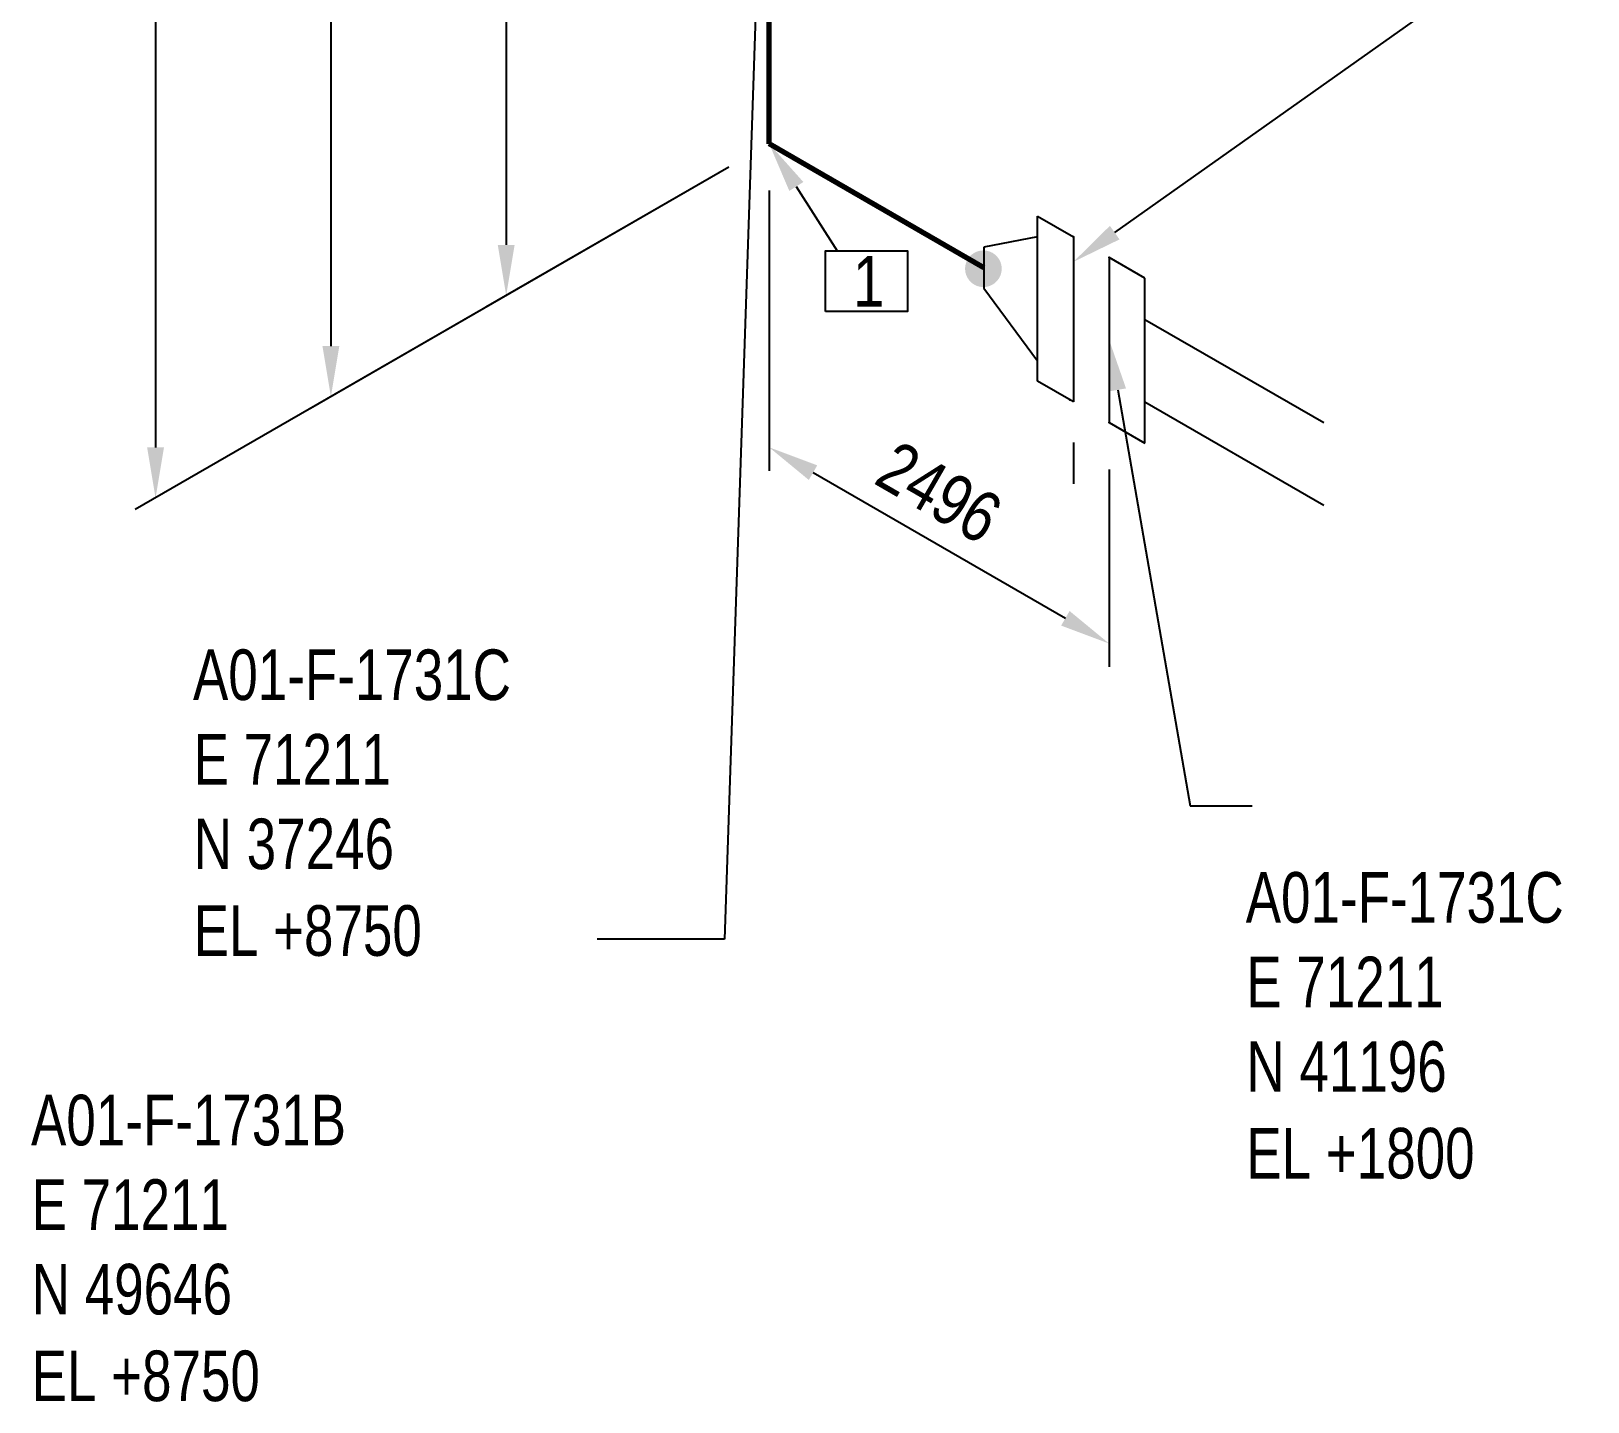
# Model space of a CAD drawing. Header units: millimetres. Extents: x 0 to 594, y 0 to 420.
# Drawn here: x 162.8 to 239.7, y 142.1 to 209.9 of the extents above; entities that cross this region are included whole.
import ezdxf
from ezdxf import colors
from ezdxf.entities.mleader import LeaderData, LeaderLine
from ezdxf.enums import TextEntityAlignment as Align
from ezdxf.math import Vec2, Vec3

# ---------------------------------------------------------------- set-up
doc = ezdxf.new("R2010")
doc.units = ezdxf.units.MM
doc.header["$LTSCALE"] = 0.25
doc.linetypes.add('DASHED2', pattern=[9.525, 6.35, -3.175])
for name, color, linetype in [('밸브', 4, 'Continuous'), ('연속', 7, 'DASHED2'), ('용접', 1, 'Continuous'), ('주석', 7, 'Continuous'), ('치수', 1, 'Continuous')]:
    doc.layers.add(name, color=color, linetype=linetype)
doc.layers.add('파이프', color=3, linetype='Continuous', lineweight=70)
doc.styles.add('AdskIsoAnnotation', font='arial.ttf', dxfattribs={"width": 0.8, "height": 1})
doc.styles.add('AdskIsoMetric', font='arial.ttf', dxfattribs={"width": 0.8, "height": 2.5})
doc.styles.add('AdskIsoMetric-30', font='arial.ttf', dxfattribs={"width": 0.8, "height": 2.5})
doc.styles.add('MtXpl_', font='')
doc.styles.get("Standard").update_dxf_attribs({"font": 'arial.ttf'})
doc.styles.get('MtXpl_').set_extended_font_data('Gulim')
doc.dimstyles.new('AdskIsoMetric', dxfattribs={"dimtxt": 2.5, "dimasz": 2.5, "dimexe": 1, "dimexo": 2, "dimgap": 0.8, "dimtad": 1, "dimdec": 0, "dimrnd": 1, "dimzin": 0, "dimdsep": 46, "dimtxsty": 'AdskIsoMetric', "dimcen": 0, "dimclrt": 7, "dimadec": 0, "dimazin": 0, "dimtfac": 1, "dimtdec": 0, "dimtmove": 1, "dimatfit": 3, "dimfxl": 0, "dimfrac": 2, "dimtolj": 1, "dimtzin": 0, "dimarcsym": 0})

# ---------------------------------------------------------------- blocks, each defined once
blk = doc.blocks.new('끝 장비-1-IsoRight')
at = {"color": 0, "linetype": 'ByBlock', "lineweight": -2, "extrusion": (0.707107, 0.408248, -0.57735)}
for p, q in [((-0.0884, 0.1531), (-0.5303, 0.4082)), ((0, 0.2041), (-0.0884, 0.2552)), ((-0.0884, 0.2552), (-0.0884, -0.1531)), ((-0.0884, -0.051), (-0.5303, 0.2041)), ((0, -0.2041), (0, 0.2041)), ((-0.0884, -0.1531), (0, -0.2041))]:
    blk.add_line(p, q, dxfattribs=at)
blk = doc.blocks.new('개스킷-1-IsoRight')
at = {"color": 0, "linetype": 'ByBlock', "lineweight": -2, "extrusion": (1, 0, 0)}
for p in [(-0.0442, 0.2296), (0.0442, 0.1786), (-0.0529, -0.1736), (0.0442, -0.2296)]:
    blk.add_point(p, dxfattribs=at)
blk = doc.blocks.new('플랜지WN-1-IsoRight')
at = {"color": 0, "linetype": 'ByBlock', "lineweight": -2, "extrusion": (0.707107, 0.408248, -0.57735)}
for p, q in [((0.0221, 0.1914), (0.1105, 0.1403)), ((0.0221, -0.2169), (0.0221, 0.1914)), ((0.0221, 0.1403), (-0.1105, 0.1148)), ((0.1105, 0.1403), (0.1105, -0.2679)), ((-0.1105, 0.1148), (-0.1105, 0.0128)), ((-0.1105, 0.0128), (0.0221, -0.1659)), ((0.1105, -0.2679), (0.0221, -0.2169))]:
    blk.add_line(p, q, dxfattribs=at)
blk = doc.blocks.new('*D40')
at = {"layer": 'Defpoints', "color": 0}
for p in [(199.212, 204.292), (216.005, 190.513), (216.005, 179.596)]:
    blk.add_point(p, dxfattribs=at)
at = {"layer": '치수', "color": 0, "lineweight": -2}
for p, q in [((199.212, 201.982), (199.212, 188.137)), ((201.377, 188.042), (213.84, 180.846)), ((216.005, 188.204), (216.005, 178.441))]:
    blk.add_line(p, q, dxfattribs=at)
at = {"layer": '치수', "color": 0}
for points in [[(201.585, 188.403), (201.168, 187.681), (199.212, 189.292)], [(214.049, 181.207), (213.632, 180.485), (216.005, 179.596)]]:
    blk.add_solid(points, dxfattribs=at)
at = {"layer": '치수', "color": 7, "insert": (207.608, 187.061), "char_height": 2.5, "attachment_point": 5, "rotation": 330, "style": 'AdskIsoMetric-30'}
blk.add_mtext('\\A1;2496', dxfattribs=at)
blk = doc.blocks.new('개스킷 해치 표식-1-IsoRight')
at = {"linetype": 'ByBlock', "lineweight": -2, "extrusion": (0.707107, 0.408248, -0.57735)}
blk.add_line((0, 0), (0, 0.1021), dxfattribs=at)
blk = doc.blocks.new('*D41')
at = {"layer": 'Defpoints', "color": 0}
for p in [(199.212, 286.808), (199.212, 204.292), (177.561, 191.792)]:
    blk.add_point(p, dxfattribs=at)
at = {"layer": '치수', "color": 0, "lineweight": -2}
for p, q in [((197.212, 285.653), (186.654, 279.558)), ((185.788, 279.058), (176.561, 273.731)), ((177.561, 271.808), (177.561, 194.292)), ((197.212, 203.137), (176.561, 191.214))]:
    blk.add_line(p, q, dxfattribs=at)
at = {"layer": '치수', "color": 0}
for points in [[(177.144, 271.808), (177.978, 271.808), (177.561, 274.308)], [(177.144, 194.292), (177.978, 194.292), (177.561, 191.792)]]:
    blk.add_solid(points, dxfattribs=at)
at = {"layer": '치수', "color": 7, "insert": (175.295, 231.741), "char_height": 2.5, "attachment_point": 5, "rotation": 90, "style": 'AdskIsoMetric-30'}
blk.add_mtext('\\A1;10057', dxfattribs=at)
blk = doc.blocks.new('*D44')
at = {"layer": 'Defpoints', "color": 0}
for p in [(195.676, 239.426), (199.212, 204.292), (186.221, 196.792)]:
    blk.add_point(p, dxfattribs=at)
at = {"layer": '치수', "color": 0, "lineweight": -2}
for p, q in [((193.676, 238.272), (185.221, 233.39)), ((186.221, 231.467), (186.221, 199.292)), ((197.212, 203.137), (185.221, 196.214))]:
    blk.add_line(p, q, dxfattribs=at)
at = {"layer": '치수', "color": 0}
for points in [[(185.805, 231.467), (186.638, 231.467), (186.221, 233.967)], [(185.805, 199.292), (186.638, 199.292), (186.221, 196.792)]]:
    blk.add_solid(points, dxfattribs=at)
at = {"layer": '치수', "color": 7, "insert": (183.955, 214.071), "char_height": 2.5, "attachment_point": 5, "rotation": 90, "style": 'AdskIsoMetric-30'}
blk.add_mtext('\\A1;3055', dxfattribs=at)
blk = doc.blocks.new('*D45')
at = {"layer": 'Defpoints', "color": 0}
for p in [(199.212, 306.633), (199.212, 204.292), (168.901, 186.792)]:
    blk.add_point(p, dxfattribs=at)
at = {"layer": '치수', "color": 0, "lineweight": -2}
for p, q in [((197.212, 305.479), (167.901, 288.556)), ((168.901, 286.633), (168.901, 189.292)), ((197.212, 203.137), (167.901, 186.214))]:
    blk.add_line(p, q, dxfattribs=at)
at = {"layer": '치수', "color": 0}
for points in [[(168.484, 286.633), (169.317, 286.633), (168.901, 289.133)], [(168.484, 189.292), (169.317, 189.292), (168.901, 186.792)]]:
    blk.add_solid(points, dxfattribs=at)
at = {"layer": '치수', "color": 7, "insert": (166.634, 236.654), "char_height": 2.5, "attachment_point": 5, "rotation": 90, "style": 'AdskIsoMetric-30'}
blk.add_mtext('\\A1;11650', dxfattribs=at)
blk = doc.blocks.new('절곡부-2-Iso2DSkew90')
at = {"color": 0, "linetype": 'ByBlock', "lineweight": -2, "extrusion": (0.707107, 0.408248, -0.57735)}
for p, q in [((0, 0), (0, 12.247)), ((0, 0), (0, 0)), ((10.607, -6.124), (0, 0))]:
    blk.add_line(p, q, dxfattribs=at)
blk = doc.blocks.new('Buttweld')
at = {"lineweight": -2}
blk.add_hatch(color=0, dxfattribs=at).paths.add_polyline_path([(0.044, -0.0026), (0.0433, 0.0053), (0.0413, 0.0129), (0.0379, 0.02), (0.0334, 0.0265), (0.0278, 0.0321), (0.0214, 0.0366), (0.0142, 0.0399), (0.0066, 0.042), (-0.0013, 0.0427), (-0.0091, 0.042), (-0.0168, 0.0399), (-0.0239, 0.0366), (-0.0304, 0.0321), (-0.036, 0.0265), (-0.0405, 0.02), (-0.0438, 0.0129), (-0.0459, 0.0053), (-0.0466, -0.0026), (-0.0459, -0.0105), (-0.0438, -0.0181), (-0.0405, -0.0252), (-0.036, -0.0317), (-0.0304, -0.0373), (-0.0239, -0.0418), (-0.0168, -0.0452), (-0.0091, -0.0472), (-0.0013, -0.0479), (0.0066, -0.0472), (0.0142, -0.0452), (0.0214, -0.0418), (0.0278, -0.0373), (0.0334, -0.0317), (0.0379, -0.0252), (0.0413, -0.0181), (0.0433, -0.0105)], is_closed=False, flags=0)
blk = doc.blocks.new('AnnoRect')
at = {"color": 0, "linetype": 'ByBlock', "lineweight": -2}
blk.add_wipeout([(-0.81, -0.6), (-0.81, 0.6), (0.81, 0.6), (0.81, -0.6)], dxfattribs=at)
blk.add_lwpolyline([(-0.81, -0.6), (-0.81, 0.6), (0.81, 0.6), (0.81, -0.6)], close=True, dxfattribs=at)
at = {"color": 0, "linetype": 'ByBlock', "lineweight": -2, "style": 'AdskIsoAnnotation', "width": 0.8}
blk.add_attdef('XX', text='', height=1, dxfattribs=at).set_placement((0, 0), align=Align.MIDDLE_CENTER)

msp = doc.modelspace()

# ---------------------------------------------------------------- block references
at = {"layer": '밸브', "xscale": 20, "yscale": 20, "zscale": 20}
for name, p, rotation in [('플랜지WN-1-IsoRight', (212.0279, 196.8923), 9.927147546917416e-12), ('개스킷-1-IsoRight', (215.1215, 195.1062), 9.619195788817297e-09)]:
    msp.add_blockref(name, p, dxfattribs=dict(at, rotation=rotation))
at = {"layer": '연속', "xscale": 20, "yscale": 20, "zscale": 20, "rotation": 180.0000000000252}
msp.add_blockref('끝 장비-1-IsoRight', (216.0053, 194.5959), dxfattribs=at)
at = {"layer": '용접', "xscale": 20, "yscale": 20, "zscale": 20}
msp.add_blockref('Buttweld', (209.8182, 198.168), dxfattribs=at)
at = {"layer": '치수', "xscale": 20, "yscale": 20, "zscale": 20, "rotation": 180.0000000000252}
msp.add_blockref('개스킷 해치 표식-1-IsoRight', (214.2376, 189.534), dxfattribs=at)
at = {"layer": '파이프'}
msp.add_blockref('절곡부-2-Iso2DSkew90', (199.2115, 204.2918), dxfattribs=at)

# ---------------------------------------------------------------- texts
at = {"layer": '주석', "style": 'MtXpl_', "width": 0.8}
for s, p in [('A01-F-1731C', (170.7497, 176.8067)), ('E 71211', (170.779, 172.6299)), ('N 37246', (170.7872, 168.453)), ('A01-F-1731C', (222.7497, 165.8067)), ('EL +8750', (170.779, 164.1698)), ('E 71211', (222.779, 161.6299)), ('N 41196', (222.7872, 157.453)), ('A01-F-1731B', (162.7497, 154.8067)), ('EL +1800', (222.779, 153.1698)), ('E 71211', (162.779, 150.6299)), ('N 49646', (162.7872, 146.453)), ('EL +8750', (162.779, 142.1698))]:
    msp.add_text(s, height=2.5, dxfattribs=at).set_placement(p)

# ---------------------------------------------------------------- dimensions: what is measured, and where the dimension line sits
at = {"layer": '치수'}
for base, p1, p2, angle, text, override, picture, middle in [((168.9007, 186.7918), (199.2115, 306.6332), (199.2115, 204.2918), 270, '11650', {"dimtad": 0, "dimlfac": 113.834583, "dimtxsty": 'AdskIsoMetric-30', "dimse1": 0, "dimse2": 0, "dimsd1": 0, "dimsd2": 0, "dimtmove": 1}, '*D45', (166.6344, 236.654)), ((177.5609, 191.7918), (199.2115, 286.8081), (199.2115, 204.2918), 270, '10057', {"dimtad": 0, "dimlfac": 121.882338, "dimtxsty": 'AdskIsoMetric-30', "dimse1": 0, "dimse2": 0, "dimsd1": 0, "dimsd2": 0, "dimtmove": 1}, '*D41', (175.2946, 231.7415)), ((186.2212, 196.7918), (195.676, 239.4262), (199.2115, 204.2918), 270, '3055', {"dimtad": 0, "dimlfac": 86.946238, "dimtxsty": 'AdskIsoMetric-30', "dimse1": 0, "dimse2": 0, "dimsd1": 0, "dimsd2": 0, "dimtmove": 1}, '*D44', (183.9549, 214.0711)), ((216.0053, 179.5959), (199.2115, 204.2918), (216.0053, 190.5134), 330, '2496', {"dimtad": 0, "dimlfac": 116.46162, "dimtxsty": 'AdskIsoMetric-30', "dimse1": 0, "dimse2": 0, "dimsd1": 0, "dimsd2": 0, "dimtmove": 1}, '*D40', (207.6084, 187.0607))]:
    dim = msp.add_linear_dim(base=base, p1=p1, p2=p2, angle=angle, text=text, dimstyle='AdskIsoMetric', override=override, dxfattribs=at)
    dim.commit()
    dim.dimension.update_dxf_attribs({"geometry": picture, "text_midpoint": middle, "dimtype": 160})

# ---------------------------------------------------------------- leaders
at = {"layer": '주석'}
ml = msp.add_multileader_mtext('Standard', dxfattribs=at)
ml.set_content('')
ml.set_leader_properties()
ml.build(insert=Vec2(0, 0))
ml.multileader.update_dxf_attribs({"dogleg_length": 6.2901, "arrow_head_size": 2.5})
ctx = ml.context
ctx.base_point, ctx.arrow_head_size = Vec3(190.7099, 165), 2.5
notes = []
notes.append((ctx, [(0, (1, 1, 0), (197, 165), (-1, 0), 6.2901, [(0, [(199.2115, 230.6903)], 0, [])])]))
ctx.mtext, ml.multileader.dxf.content_type = None, 0
ml = msp.add_multileader_mtext('Standard', dxfattribs=at)
ml.set_content('')
ml.set_leader_properties()
ml.build(insert=Vec2(0, 0))
ml.multileader.update_dxf_attribs({"dogleg_length": 0, "arrow_head_size": 2.5})
ctx = ml.context
ctx.base_point, ctx.arrow_head_size = Vec3(239.6501, 216.4478), 2.5
notes.append((ctx, [(0, (1, 1, 0), (239.6501, 216.4478), (-1, 0), 0, [(0, [(214.2376, 198.4566)], 0, [])])]))
ctx.mtext, ml.multileader.dxf.content_type = None, 0
ml = msp.add_multileader_mtext('Standard', dxfattribs=at)
ml.set_content('')
ml.set_leader_properties()
ml.build(insert=Vec2(0, 0))
ml.multileader.update_dxf_attribs({"dogleg_length": 0, "arrow_head_size": 2.5})
ctx = ml.context
ctx.base_point, ctx.arrow_head_size = Vec3(202.5715, 199), 2.5
notes.append((ctx, [(0, (1, 1, 0), (202.5715, 199), (-1, 0), 0, [(0, [(199.2115, 204.2918)], 0, [])])]))
ctx.mtext, ml.multileader.dxf.content_type = None, 0
ml = msp.add_multileader_mtext('Standard', dxfattribs=at)
ml.set_content('')
ml.set_leader_properties()
ml.build(insert=Vec2(0, 0))
ml.multileader.update_dxf_attribs({"dogleg_length": 3.0619, "arrow_head_size": 2.5})
ctx = ml.context
ctx.base_point, ctx.arrow_head_size = Vec3(216.9381, 171.5866), 2.5
notes.append((ctx, [(0, (1, 1, 0), (220, 171.5866), (1, 0), 3.0619, [(0, [(216.0053, 194.5959)], 0, [])])]))
ctx.mtext, ml.multileader.dxf.content_type = None, 0
for ctx, leaders in notes:
    for number, flags, end, landing, length, lines in leaders:
        leader = LeaderData()
        leader.index, (leader.has_last_leader_line, leader.has_dogleg_vector, leader.attachment_direction) = number, flags
        leader.last_leader_point, leader.dogleg_vector, leader.dogleg_length = Vec3(end), Vec3(landing), length
        for number, points, colour, breaks in lines:
            line = LeaderLine()
            line.index, line.vertices, line.color, line.breaks = number, Vec3.list(points), colors.encode_raw_color(colour), breaks
            leader.lines.append(line)
        ctx.leaders.append(leader)

# ---------------------------------------------------------------- next in the draw order: block references
ref = msp.add_blockref('AnnoRect', (204.0238, 197.5), dxfattribs=dict(at, xscale=2.5, yscale=2.5, zscale=2.5))
ref.add_attrib('XX_001', '1', (203.3512, 196.2449), dxfattribs={"layer": '0', "color": 0, "linetype": 'ByBlock', "lineweight": -2, "height": 2.5, "style": 'AdskIsoAnnotation', "width": 0.8})

doc.saveas('drawing.dxf')
